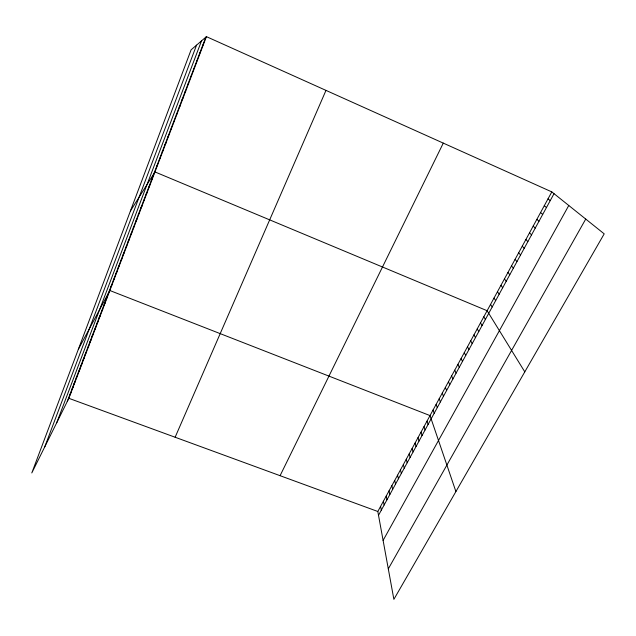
<?xml version="1.0" encoding="UTF-8"?>
<svg xmlns="http://www.w3.org/2000/svg" width="636" height="636" viewBox="0 0 636 636"><rect width="100%" height="100%" fill="white"/><g stroke="black" fill="none" stroke-linecap="round" stroke-linejoin="round"><path stroke-width="0.95" d="M44.743 446.877L196.548 45.148M56.731 422.717L201.509 40.879M67.257 401.515L205.794 37.206M206.43 36.65L191.094 49.839L31.8 472.945L68.847 398.311L206.43 36.65L551.81 191.897L604.2 233.857L393.875 599.351L377.816 511.487L551.81 191.897M175.131 437.242L325.99 90.392M280.086 475.688L443.284 143.116M69.451 395.751L71.025 392.579M73.863 384.128L75.422 381.036M71.653 389.955L73.219 386.823M76.089 378.277L77.632 375.216M78.331 372.394L79.858 369.365M80.581 366.479L82.092 363.49M82.839 360.533L84.342 357.583M85.113 354.554L86.599 351.644M87.402 348.544L88.873 345.674M89.692 342.502L91.155 339.672M92.005 336.436L93.452 333.638M94.327 330.33L95.758 327.58M96.656 324.193L98.071 321.482M99.001 318.032L100.409 315.353M101.363 311.831L102.746 309.199M103.732 305.598L105.107 303.006M106.117 299.325L107.468 296.781M78.331 349.355L109.853 290.525L430.023 415.586L455.901 491.556M110.918 286.693L112.246 284.228M113.343 280.325L114.655 277.908M115.776 273.925L117.072 271.548M378.507 515.295L554.028 193.678M118.224 267.486L119.504 265.156M120.681 261.014L121.945 258.733M383.103 540.417L568.775 205.492M123.161 254.511L124.402 252.269M125.642 247.968L126.874 245.774M388.302 568.862L585.732 219.07M128.146 241.386L129.362 239.247M130.658 234.779L131.859 232.681M133.194 228.125L134.371 226.074M135.73 221.439L136.899 219.436M138.29 214.714L139.435 212.766M140.858 207.956L141.987 206.048M143.45 201.159L144.555 199.306M146.049 194.322L147.139 192.517M148.657 187.445L149.73 185.696M151.289 180.537L152.346 178.835M130.436 210.945L154.969 171.935L487.12 310.718L524.787 371.853M156.671 166.378L157.688 164.788M159.429 159.135L160.423 157.601M162.196 151.845L163.174 150.366M164.986 144.515L165.94 143.092M167.785 137.145L168.723 135.778M170.607 129.728L171.521 128.416M173.445 122.271L174.336 121.023M176.299 114.766L177.166 113.574M179.169 107.214L180.02 106.085M182.055 99.621L182.882 98.556M184.965 91.982L185.768 90.98M187.882 84.294L188.669 83.356M190.824 76.566L191.587 75.684M193.781 68.791L194.521 67.972M196.755 60.961L197.47 60.213M199.752 53.09L200.443 52.406M202.765 45.172L203.425 44.552M68.847 398.311L377.816 511.487M548.041 198.814L550.227 200.642M544.297 205.69L546.443 207.567M540.576 212.527L542.683 214.459M536.871 219.333L538.946 221.312M533.191 226.09L535.226 228.117M529.526 232.824L531.529 234.899M525.885 239.51L527.856 241.632M522.267 246.164L524.199 248.326M518.666 252.778L520.566 254.988M515.081 259.353L516.949 261.619M511.519 265.896L513.355 268.209M507.973 272.407L509.778 274.76M504.451 278.878L506.216 281.279M500.945 285.318L502.686 287.758M497.463 291.717L499.165 294.206M493.997 298.085L495.667 300.613M490.547 304.421L492.185 306.989M483.805 316.8L485.387 319.455M480.514 322.857L482.064 325.545M477.231 328.876L478.757 331.602M473.971 334.862L475.466 337.637M470.727 340.824L472.19 343.631M467.5 346.747L468.939 349.593M464.288 352.646L465.695 355.532M461.1 358.513L462.475 361.439M457.92 364.349L459.272 367.314M454.756 370.16L456.076 373.157M451.608 375.94L452.904 378.969M448.475 381.687L449.747 384.756M445.367 387.411L446.607 390.512M442.266 393.104L443.483 396.236M439.182 398.764L440.374 401.936M436.113 404.401L437.282 407.604M433.06 410.005L434.197 413.249M427.002 421.143L428.092 424.443M423.997 426.661L425.055 430M421 432.162L422.042 435.533M418.019 437.632L419.037 441.034M415.062 443.077L416.047 446.504M412.112 448.491L413.074 451.958M409.179 453.881L410.117 457.379M406.253 459.248L407.175 462.77M403.351 464.582L404.242 468.136M400.457 469.901L401.332 473.478M397.58 475.179L398.43 478.797M394.718 480.442L395.544 484.083M391.863 485.681L392.666 489.354M389.025 490.889L389.812 494.593M386.203 496.08L386.966 499.801M383.397 501.24L384.136 504.992M380.598 506.375L381.314 510.159"/></g></svg>
